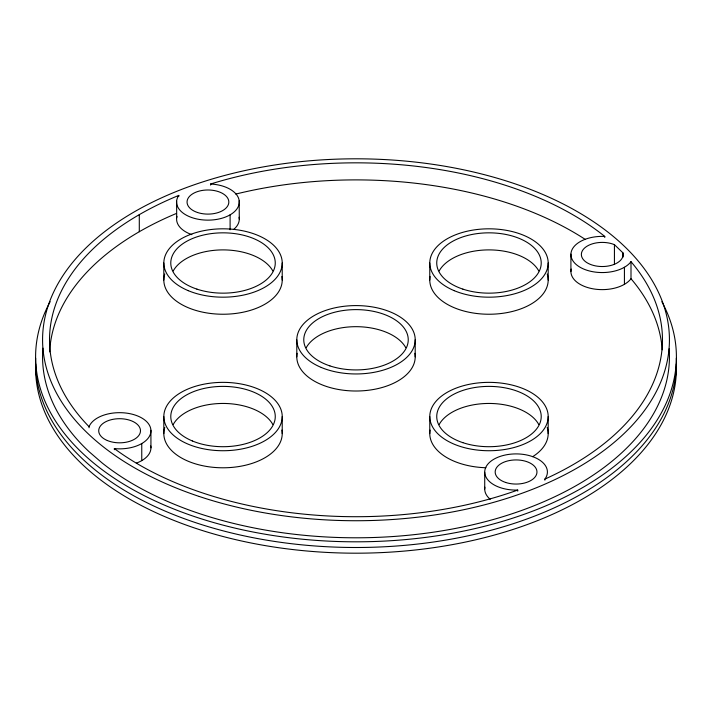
<?xml version="1.0" encoding="UTF-8"?>
<svg xmlns="http://www.w3.org/2000/svg" width="712" height="712" viewBox="0 0 712 712"><rect width="100%" height="100%" fill="white"/><g stroke="black" fill="none" stroke-linecap="round" stroke-linejoin="round"><path stroke-width="1.07" d="M239.277 219.109L239.196 200.74M484.721 489.055L484.73 472.305M570.917 271.53L570.917 254.095M622.973 252.885A20.897 12.068 0 0 1 599.771 266.448A20.897 12.068 0 0 1 582.781 250.099A20.897 12.068 0 0 1 614.429 244.661L622.973 252.885L622.973 257.148M176.62 201.256L176.683 217.712M150.926 430.279L150.935 447.821M604.764 237.497L604.764 236.428A31.346 18.094 0 0 0 571.478 251.051A31.346 18.094 0 0 0 592.998 271.753A31.346 18.094 0 0 0 631.001 261.678L631.001 278.739A306.472 176.941 0 0 1 662.231 349.797M624.424 267.258L624.424 284.319M614.429 244.661L614.429 264.561M548.187 262.995L548.187 280.056M548.187 416.547A59.203 34.185 0 0 1 459.373 446.148A59.203 34.185 0 0 1 459.373 386.945A59.203 34.185 0 0 1 548.187 416.547L548.187 433.608M631.001 261.678A306.472 176.941 0 0 1 544.885 479.105L544.885 480.173M544.885 479.105A31.346 18.094 0 0 0 523.872 454.47A31.346 18.094 0 0 0 484.881 470.205A31.346 18.094 0 0 0 517.731 490.07L517.731 491.129M429.772 262.995L429.772 280.056M429.772 416.547L429.772 433.608M415.203 339.775L415.203 356.837M296.797 339.775L296.797 356.837M282.228 262.995L282.228 280.056M282.228 416.547A59.203 34.185 0 0 1 193.415 446.148A59.203 34.185 0 0 1 193.415 386.945A59.203 34.185 0 0 1 282.228 416.547L282.228 433.608M230.101 214.837L230.101 229.771M604.764 236.428A306.472 176.941 0 0 0 210.601 184.016L210.601 185.084M210.601 184.016A31.346 18.094 0 0 1 238.76 205.314A31.346 18.094 0 0 1 199.324 219.447A31.346 18.094 0 0 1 178.765 195.417L178.765 196.485M163.813 262.995L163.813 280.056M163.813 416.547L163.813 433.608M141.759 443.558L141.759 460.619M139.294 214.659L139.294 231.72M89.053 427.752L89.053 426.684A31.346 18.094 0 0 1 126.042 413.058A31.346 18.094 0 0 1 150.383 434.133A31.346 18.094 0 0 1 114.365 448.605L114.365 449.673M676.32 358.269A320.4 184.978 0 0 1 356 547.501A320.4 184.978 0 0 1 35.68 358.269M631.001 278.739A31.346 18.094 0 0 1 593.799 288.956A31.346 18.094 0 0 1 571.202 269.065M49.653 351.897A306.472 176.941 0 0 1 176.149 213.564M235.779 194.073A306.472 176.941 0 0 1 585.46 239.543M150.766 445.952A31.346 18.094 0 0 1 136.348 463.12M239.116 217.24A31.346 18.094 0 0 1 233.758 229.362M191.857 234.64A31.346 18.094 0 0 1 176.959 216.359M676.32 363.957A320.4 184.978 0 0 1 356 553.188A320.4 184.978 0 0 1 35.689 363.957M547.216 427.467A59.203 34.185 0 0 1 532.683 456.668M485.922 467.739A59.203 34.185 0 0 1 430.093 430.075M414.891 353.303A59.203 34.185 0 0 1 356 391.013A59.203 34.185 0 0 1 297.109 353.303M281.908 430.075A59.203 34.185 0 0 1 220.738 467.766A59.203 34.185 0 0 1 164.784 427.467M281.908 276.532A59.203 34.185 0 0 1 220.738 314.214A59.203 34.185 0 0 1 164.784 273.915M547.216 273.915A59.203 34.185 0 0 1 491.262 314.214A59.203 34.185 0 0 1 430.093 276.532M173.247 424.459A52.243 30.162 0 0 1 223.025 403.446A52.243 30.162 0 0 1 272.803 424.459M439.197 424.459A52.243 30.162 0 0 1 488.975 403.446A52.243 30.162 0 0 1 538.753 424.459M306.222 347.687A52.243 30.162 0 0 1 356 326.675A52.243 30.162 0 0 1 405.778 347.687M173.247 270.907A52.243 30.162 0 0 1 223.025 249.894A52.243 30.162 0 0 1 272.803 270.907M439.197 270.907A52.243 30.162 0 0 1 488.975 249.894A52.243 30.162 0 0 1 538.753 270.907M661.848 301.719A320.4 184.978 0 0 1 356 541.814A320.4 184.978 0 0 1 50.151 301.719M517.731 490.07A306.472 176.941 0 0 1 114.365 448.605M89.053 426.684A306.472 176.941 0 0 1 178.765 195.417M490.239 499.308A31.346 18.094 0 0 1 484.89 487.186M669.129 348.809A313.431 180.964 0 0 1 458.991 527.743A313.431 180.964 0 0 1 101.861 462.747L88.92 451.542A313.431 180.964 0 0 1 42.925 348.159M505.618 482.442A20.897 12.068 0 0 0 536.964 471.994A20.897 12.068 0 0 0 505.618 461.545A20.897 12.068 0 0 0 505.618 482.442M107.334 440.532A20.897 12.068 0 0 0 140.38 432.006A20.897 12.068 0 0 0 111.072 419.751A20.897 12.068 0 0 0 107.334 440.532M197.491 212.496A20.897 12.068 0 0 0 228.828 202.048A20.897 12.068 0 0 0 197.491 191.599A20.897 12.068 0 0 0 197.491 212.496M321.263 367.454A59.203 34.185 0 0 0 414.891 343.3A59.203 34.185 0 0 0 331.854 308.563A59.203 34.185 0 0 0 321.263 367.454M188.28 290.674A59.203 34.185 0 0 0 281.908 266.528A59.203 34.185 0 0 0 198.87 231.792A59.203 34.185 0 0 0 188.28 290.674M454.238 290.674A59.203 34.185 0 0 0 547.866 266.528A59.203 34.185 0 0 0 464.829 231.792A59.203 34.185 0 0 0 454.238 290.674M462.862 442.668A52.243 30.162 0 0 0 541.218 416.547A52.243 30.162 0 0 0 462.862 390.425A52.243 30.162 0 0 0 462.862 442.668M329.878 365.888A52.243 30.162 0 0 0 408.243 339.775A52.243 30.162 0 0 0 329.878 313.654A52.243 30.162 0 0 0 329.878 365.888M192.365 440.968A52.243 30.162 0 0 0 274.983 419.662A52.243 30.162 0 0 0 201.71 389.01A52.243 30.162 0 0 0 192.365 440.968M196.904 289.117A52.243 30.162 0 0 0 275.259 262.995A52.243 30.162 0 0 0 196.904 236.873A52.243 30.162 0 0 0 196.904 289.117M462.862 289.117A52.243 30.162 0 0 0 541.218 262.995A52.243 30.162 0 0 0 462.862 236.873A52.243 30.162 0 0 0 462.862 289.117M199.28 496.487A313.431 180.964 0 0 0 669.431 339.775A313.431 180.964 0 0 0 199.28 183.055A313.431 180.964 0 0 0 199.28 496.487"/></g></svg>
